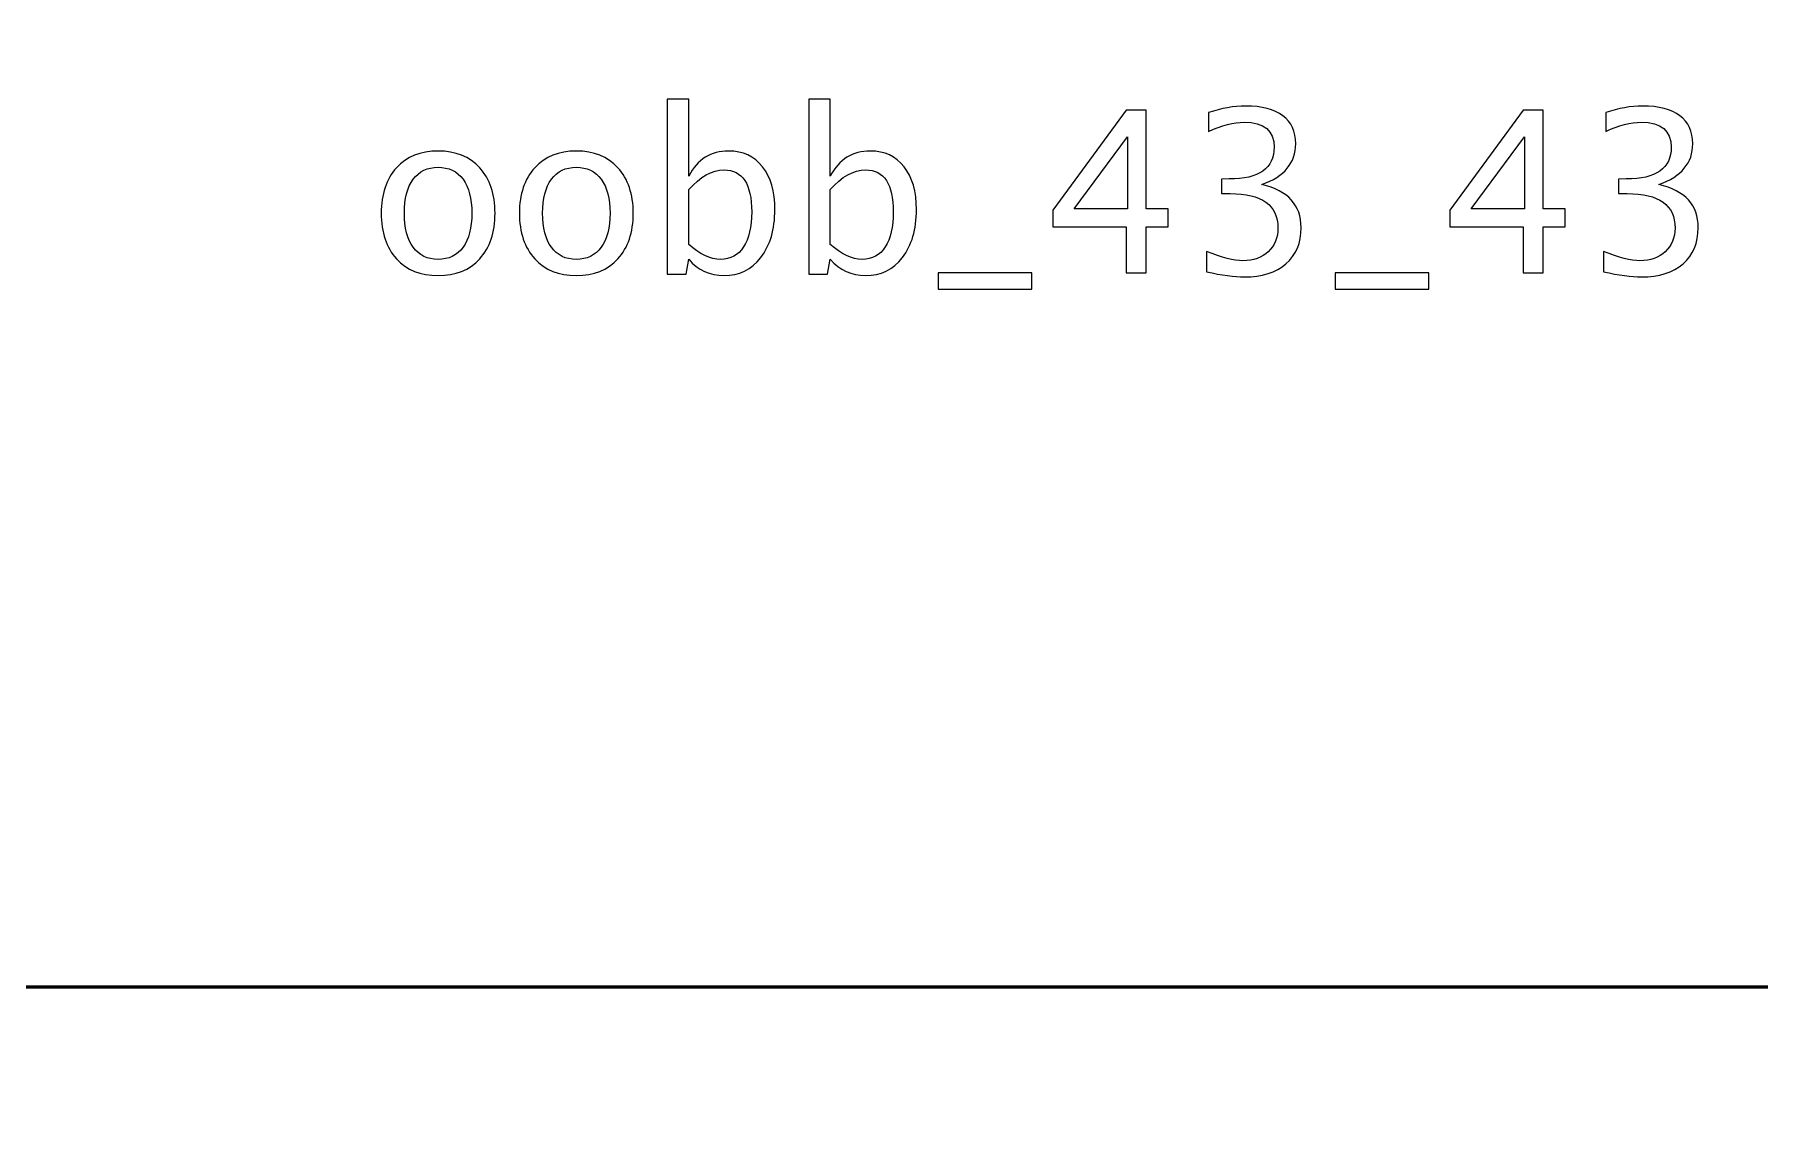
# Model space of a CAD drawing. Header units: centimetres. Extents: x -41.3 to 41.1, y -32.2 to 43.6.
# Drawn here: x -26.466 to -21.597, y 19.915 to 22.987 of the extents above; entities that cross this region are included whole.
import ezdxf

# ---------------------------------------------------------------- set-up
doc = ezdxf.new("R2010")
doc.units = ezdxf.units.CM
doc.header["$MEASUREMENT"] = 0
doc.layers.add('Layer 1', color=7, linetype='Continuous')

msp = doc.modelspace()

# ---------------------------------------------------------------- linework, layer by layer
at = {"layer": 'Layer 1', "color": 4, "lineweight": 53}
msp.add_open_spline([(31.7, -32.2), (31.7, -32.2), (-31.7, -32.2), (-31.7, -32.2), (-31.7, -32.2), (-31.97614, -32.2), (-32.2, -31.97614), (-32.2, -31.7), (-32.2, -31.7), (-32.2, -31.7), (-32.2, 31.7), (-32.2, 31.7), (-32.2, 31.7), (-32.2, 31.97614), (-31.97614, 32.2), (-31.7, 32.2), (-31.7, 32.2), (-31.7, 32.2), (31.7, 32.2), (31.7, 32.2), (31.7, 32.2), (31.97614, 32.2), (32.2, 31.97614), (32.2, 31.7), (32.2, 31.7), (32.2, 31.7), (32.2, -31.7), (32.2, -31.7), (32.2, -31.7), (32.2, -31.97614), (31.97614, -32.2), (31.7, -32.2)], degree=3, knots=[0, 0, 0, 0, 0.1111111, 0.1111111, 0.1111111, 0.1111111, 0.2222222, 0.2222222, 0.2222222, 0.2222222, 0.3333333, 0.3333333, 0.3333333, 0.3333333, 0.4444444, 0.4444444, 0.4444444, 0.4444444, 0.5555556, 0.5555556, 0.5555556, 0.5555556, 0.6666667, 0.6666667, 0.6666667, 0.6666667, 0.7777778, 0.7777778, 0.7777778, 0.7777778, 1, 1, 1, 1], dxfattribs=at)
at = {"layer": 'Layer 1', "lineweight": 53}
msp.add_open_spline([(-19.3, 32.2), (-19.3, 32.2), (-31.7, 32.2), (-31.7, 32.2), (-31.7, 32.2), (-31.97614, 32.2), (-32.2, 31.97614), (-32.2, 31.7), (-32.2, 31.7), (-32.2, 31.7), (-32.2, 20.8), (-32.2, 20.8), (-32.2, 20.8), (-32.2, 20.52386), (-31.97614, 20.3), (-31.7, 20.3), (-31.7, 20.3), (-31.7, 20.3), (-19.3, 20.3), (-19.3, 20.3), (-19.3, 20.3), (-19.02386, 20.3), (-18.8, 20.52386), (-18.8, 20.8), (-18.8, 20.8), (-18.8, 20.8), (-18.8, 31.7), (-18.8, 31.7), (-18.8, 31.7), (-18.8, 31.97614), (-19.02386, 32.2), (-19.3, 32.2)], degree=3, knots=[0, 0, 0, 0, 0.1111111, 0.1111111, 0.1111111, 0.1111111, 0.2222222, 0.2222222, 0.2222222, 0.2222222, 0.3333333, 0.3333333, 0.3333333, 0.3333333, 0.4444444, 0.4444444, 0.4444444, 0.4444444, 0.5555556, 0.5555556, 0.5555556, 0.5555556, 0.6666667, 0.6666667, 0.6666667, 0.6666667, 0.7777778, 0.7777778, 0.7777778, 0.7777778, 1, 1, 1, 1], dxfattribs=at)
at = {"layer": 'Layer 1', "color": 30, "lineweight": 53}
msp.add_open_spline([(-30, -30), (-30, -30), (-30, 30), (-30, 30), (-30, 30), (-30, 30), (30, 30), (30, 30), (30, 30), (30, 30), (30, -30), (30, -30), (30, -30), (30, -30), (-30, -30), (-30, -30)], degree=3, knots=[0, 0, 0, 0, 0.2, 0.2, 0.2, 0.2, 0.4, 0.4, 0.4, 0.4, 0.6, 0.6, 0.6, 0.6, 1, 1, 1, 1], dxfattribs=at)
at = {"layer": 'Layer 1', "color": 5, "lineweight": 9}
for points, knots in [([(-24.68049, 22.31059), (-24.68049, 22.31059), (-24.68049, 22.80399), (-24.68049, 22.80399), (-24.68049, 22.80399), (-24.68049, 22.80399), (-24.61953, 22.80399), (-24.61953, 22.80399), (-24.61953, 22.80399), (-24.61953, 22.80399), (-24.61953, 22.58734), (-24.61953, 22.58734), (-24.61953, 22.58734), (-24.59455, 22.63444), (-24.55698, 22.65794), (-24.50691, 22.65794), (-24.50691, 22.65794), (-24.46638, 22.65794), (-24.43452, 22.64322), (-24.41124, 22.6137), (-24.41124, 22.6137), (-24.38796, 22.58417), (-24.37631, 22.54385), (-24.37631, 22.49273), (-24.37631, 22.49273), (-24.37631, 22.43706), (-24.38954, 22.39208), (-24.4159, 22.358), (-24.4159, 22.358), (-24.44225, 22.32382), (-24.47696, 22.30678), (-24.51993, 22.30678), (-24.51993, 22.30678), (-24.55984, 22.30678), (-24.59307, 22.32202), (-24.61953, 22.35261), (-24.61953, 22.35261), (-24.61953, 22.35261), (-24.62694, 22.31059), (-24.62694, 22.31059), (-24.62694, 22.31059), (-24.62694, 22.31059), (-24.68049, 22.31059), (-24.68049, 22.31059)], [0, 0, 0, 0, 0.0833333, 0.0833333, 0.0833333, 0.0833333, 0.1666667, 0.1666667, 0.1666667, 0.1666667, 0.25, 0.25, 0.25, 0.25, 0.3333333, 0.3333333, 0.3333333, 0.3333333, 0.4166667, 0.4166667, 0.4166667, 0.4166667, 0.5, 0.5, 0.5, 0.5, 0.5833333, 0.5833333, 0.5833333, 0.5833333, 0.6666667, 0.6666667, 0.6666667, 0.6666667, 0.75, 0.75, 0.75, 0.75, 0.8333333, 0.8333333, 0.8333333, 0.8333333, 1, 1, 1, 1]), ([(-24.28086, 22.31059), (-24.28086, 22.31059), (-24.28086, 22.80399), (-24.28086, 22.80399), (-24.28086, 22.80399), (-24.28086, 22.80399), (-24.2199, 22.80399), (-24.2199, 22.80399), (-24.2199, 22.80399), (-24.2199, 22.80399), (-24.2199, 22.58734), (-24.2199, 22.58734), (-24.2199, 22.58734), (-24.19492, 22.63444), (-24.15735, 22.65794), (-24.10728, 22.65794), (-24.10728, 22.65794), (-24.06675, 22.65794), (-24.03489, 22.64322), (-24.01161, 22.6137), (-24.01161, 22.6137), (-23.98833, 22.58417), (-23.97668, 22.54385), (-23.97668, 22.49273), (-23.97668, 22.49273), (-23.97668, 22.43706), (-23.98991, 22.39208), (-24.01627, 22.358), (-24.01627, 22.358), (-24.04262, 22.32382), (-24.07733, 22.30678), (-24.1203, 22.30678), (-24.1203, 22.30678), (-24.16021, 22.30678), (-24.19344, 22.32202), (-24.2199, 22.35261), (-24.2199, 22.35261), (-24.2199, 22.35261), (-24.22731, 22.31059), (-24.22731, 22.31059), (-24.22731, 22.31059), (-24.22731, 22.31059), (-24.28086, 22.31059), (-24.28086, 22.31059)], [0, 0, 0, 0, 0.0833333, 0.0833333, 0.0833333, 0.0833333, 0.1666667, 0.1666667, 0.1666667, 0.1666667, 0.25, 0.25, 0.25, 0.25, 0.3333333, 0.3333333, 0.3333333, 0.3333333, 0.4166667, 0.4166667, 0.4166667, 0.4166667, 0.5, 0.5, 0.5, 0.5, 0.5833333, 0.5833333, 0.5833333, 0.5833333, 0.6666667, 0.6666667, 0.6666667, 0.6666667, 0.75, 0.75, 0.75, 0.75, 0.8333333, 0.8333333, 0.8333333, 0.8333333, 1, 1, 1, 1]), ([(-23.15838, 22.31758), (-23.15838, 22.31758), (-23.15838, 22.37473), (-23.15838, 22.37473), (-23.15838, 22.37473), (-23.11478, 22.35737), (-23.08059, 22.34869), (-23.05551, 22.34869), (-23.05551, 22.34869), (-23.02598, 22.34869), (-23.00216, 22.35716), (-22.98385, 22.3742), (-22.98385, 22.3742), (-22.96554, 22.39124), (-22.95644, 22.41346), (-22.95644, 22.44077), (-22.95644, 22.44077), (-22.95644, 22.50554), (-23.00152, 22.53792), (-23.0917, 22.53792), (-23.0917, 22.53792), (-23.0917, 22.53792), (-23.11583, 22.53792), (-23.11583, 22.53792), (-23.11583, 22.53792), (-23.11583, 22.53792), (-23.11583, 22.57888), (-23.11583, 22.57888), (-23.11583, 22.57888), (-23.11583, 22.57888), (-23.09446, 22.5792), (-23.09446, 22.5792), (-23.09446, 22.5792), (-23.00968, 22.5792), (-22.96723, 22.60904), (-22.96723, 22.66884), (-22.96723, 22.66884), (-22.96723, 22.71572), (-22.99539, 22.73922), (-23.05159, 22.73922), (-23.05159, 22.73922), (-23.08176, 22.73922), (-23.1152, 22.73054), (-23.15203, 22.71318), (-23.15203, 22.71318), (-23.15203, 22.71318), (-23.15203, 22.76652), (-23.15203, 22.76652), (-23.15203, 22.76652), (-23.11594, 22.7788), (-23.08112, 22.78494), (-23.04768, 22.78494), (-23.04768, 22.78494), (-23.00216, 22.78494), (-22.96713, 22.77583), (-22.94279, 22.75763), (-22.94279, 22.75763), (-22.91845, 22.73953), (-22.90627, 22.71318), (-22.90627, 22.67868), (-22.90627, 22.67868), (-22.90627, 22.62481), (-22.93813, 22.58639), (-23.00195, 22.56353), (-23.00195, 22.56353), (-22.92797, 22.54628), (-22.89103, 22.50575), (-22.89103, 22.44172), (-22.89103, 22.44172), (-22.89103, 22.39854), (-22.90532, 22.36457), (-22.93379, 22.33991), (-22.93379, 22.33991), (-22.96226, 22.31525), (-23.00142, 22.30297), (-23.05117, 22.30297), (-23.05117, 22.30297), (-23.07953, 22.30297), (-23.1152, 22.30784), (-23.15838, 22.31758)], [0, 0, 0, 0, 0.047619, 0.047619, 0.047619, 0.047619, 0.0952381, 0.0952381, 0.0952381, 0.0952381, 0.1428571, 0.1428571, 0.1428571, 0.1428571, 0.1904762, 0.1904762, 0.1904762, 0.1904762, 0.2380952, 0.2380952, 0.2380952, 0.2380952, 0.2857143, 0.2857143, 0.2857143, 0.2857143, 0.3333333, 0.3333333, 0.3333333, 0.3333333, 0.3809524, 0.3809524, 0.3809524, 0.3809524, 0.4285714, 0.4285714, 0.4285714, 0.4285714, 0.4761905, 0.4761905, 0.4761905, 0.4761905, 0.5238095, 0.5238095, 0.5238095, 0.5238095, 0.5714286, 0.5714286, 0.5714286, 0.5714286, 0.6190476, 0.6190476, 0.6190476, 0.6190476, 0.6666667, 0.6666667, 0.6666667, 0.6666667, 0.7142857, 0.7142857, 0.7142857, 0.7142857, 0.7619048, 0.7619048, 0.7619048, 0.7619048, 0.8095238, 0.8095238, 0.8095238, 0.8095238, 0.8571429, 0.8571429, 0.8571429, 0.8571429, 0.9047619, 0.9047619, 0.9047619, 0.9047619, 1, 1, 1, 1]), ([(-22.03781, 22.31758), (-22.03781, 22.31758), (-22.03781, 22.37473), (-22.03781, 22.37473), (-22.03781, 22.37473), (-21.99421, 22.35737), (-21.96002, 22.34869), (-21.93494, 22.34869), (-21.93494, 22.34869), (-21.90541, 22.34869), (-21.88159, 22.35716), (-21.86328, 22.3742), (-21.86328, 22.3742), (-21.84497, 22.39124), (-21.83587, 22.41346), (-21.83587, 22.44077), (-21.83587, 22.44077), (-21.83587, 22.50554), (-21.88095, 22.53792), (-21.97113, 22.53792), (-21.97113, 22.53792), (-21.97113, 22.53792), (-21.99526, 22.53792), (-21.99526, 22.53792), (-21.99526, 22.53792), (-21.99526, 22.53792), (-21.99526, 22.57888), (-21.99526, 22.57888), (-21.99526, 22.57888), (-21.99526, 22.57888), (-21.97389, 22.5792), (-21.97389, 22.5792), (-21.97389, 22.5792), (-21.88911, 22.5792), (-21.84666, 22.60904), (-21.84666, 22.66884), (-21.84666, 22.66884), (-21.84666, 22.71572), (-21.87482, 22.73922), (-21.93102, 22.73922), (-21.93102, 22.73922), (-21.96119, 22.73922), (-21.99463, 22.73054), (-22.03146, 22.71318), (-22.03146, 22.71318), (-22.03146, 22.71318), (-22.03146, 22.76652), (-22.03146, 22.76652), (-22.03146, 22.76652), (-21.99537, 22.7788), (-21.96055, 22.78494), (-21.92711, 22.78494), (-21.92711, 22.78494), (-21.88159, 22.78494), (-21.84656, 22.77583), (-21.82222, 22.75763), (-21.82222, 22.75763), (-21.79788, 22.73953), (-21.7857, 22.71318), (-21.7857, 22.67868), (-21.7857, 22.67868), (-21.7857, 22.62481), (-21.81756, 22.58639), (-21.88138, 22.56353), (-21.88138, 22.56353), (-21.8074, 22.54628), (-21.77046, 22.50575), (-21.77046, 22.44172), (-21.77046, 22.44172), (-21.77046, 22.39854), (-21.78475, 22.36457), (-21.81322, 22.33991), (-21.81322, 22.33991), (-21.84169, 22.31525), (-21.88085, 22.30297), (-21.9306, 22.30297), (-21.9306, 22.30297), (-21.95896, 22.30297), (-21.99463, 22.30784), (-22.03781, 22.31758)], [0, 0, 0, 0, 0.047619, 0.047619, 0.047619, 0.047619, 0.0952381, 0.0952381, 0.0952381, 0.0952381, 0.1428571, 0.1428571, 0.1428571, 0.1428571, 0.1904762, 0.1904762, 0.1904762, 0.1904762, 0.2380952, 0.2380952, 0.2380952, 0.2380952, 0.2857143, 0.2857143, 0.2857143, 0.2857143, 0.3333333, 0.3333333, 0.3333333, 0.3333333, 0.3809524, 0.3809524, 0.3809524, 0.3809524, 0.4285714, 0.4285714, 0.4285714, 0.4285714, 0.4761905, 0.4761905, 0.4761905, 0.4761905, 0.5238095, 0.5238095, 0.5238095, 0.5238095, 0.5714286, 0.5714286, 0.5714286, 0.5714286, 0.6190476, 0.6190476, 0.6190476, 0.6190476, 0.6666667, 0.6666667, 0.6666667, 0.6666667, 0.7142857, 0.7142857, 0.7142857, 0.7142857, 0.7619048, 0.7619048, 0.7619048, 0.7619048, 0.8095238, 0.8095238, 0.8095238, 0.8095238, 0.8571429, 0.8571429, 0.8571429, 0.8571429, 0.9047619, 0.9047619, 0.9047619, 0.9047619, 1, 1, 1, 1]), ([(-23.38527, 22.3144), (-23.38527, 22.3144), (-23.38527, 22.44458), (-23.38527, 22.44458), (-23.38527, 22.44458), (-23.38527, 22.44458), (-23.59229, 22.44458), (-23.59229, 22.44458), (-23.59229, 22.44458), (-23.59229, 22.44458), (-23.59229, 22.49093), (-23.59229, 22.49093), (-23.59229, 22.49093), (-23.59229, 22.49093), (-23.38527, 22.77351), (-23.38527, 22.77351), (-23.38527, 22.77351), (-23.38527, 22.77351), (-23.32812, 22.77351), (-23.32812, 22.77351), (-23.32812, 22.77351), (-23.32812, 22.77351), (-23.32812, 22.49474), (-23.32812, 22.49474), (-23.32812, 22.49474), (-23.32812, 22.49474), (-23.26653, 22.49474), (-23.26653, 22.49474), (-23.26653, 22.49474), (-23.26653, 22.49474), (-23.26653, 22.44458), (-23.26653, 22.44458), (-23.26653, 22.44458), (-23.26653, 22.44458), (-23.32812, 22.44458), (-23.32812, 22.44458), (-23.32812, 22.44458), (-23.32812, 22.44458), (-23.32812, 22.3144), (-23.32812, 22.3144), (-23.32812, 22.3144), (-23.32812, 22.3144), (-23.38527, 22.3144), (-23.38527, 22.3144)], [0, 0, 0, 0, 0.0833333, 0.0833333, 0.0833333, 0.0833333, 0.1666667, 0.1666667, 0.1666667, 0.1666667, 0.25, 0.25, 0.25, 0.25, 0.3333333, 0.3333333, 0.3333333, 0.3333333, 0.4166667, 0.4166667, 0.4166667, 0.4166667, 0.5, 0.5, 0.5, 0.5, 0.5833333, 0.5833333, 0.5833333, 0.5833333, 0.6666667, 0.6666667, 0.6666667, 0.6666667, 0.75, 0.75, 0.75, 0.75, 0.8333333, 0.8333333, 0.8333333, 0.8333333, 1, 1, 1, 1]), ([(-22.2647, 22.3144), (-22.2647, 22.3144), (-22.2647, 22.44458), (-22.2647, 22.44458), (-22.2647, 22.44458), (-22.2647, 22.44458), (-22.47172, 22.44458), (-22.47172, 22.44458), (-22.47172, 22.44458), (-22.47172, 22.44458), (-22.47172, 22.49093), (-22.47172, 22.49093), (-22.47172, 22.49093), (-22.47172, 22.49093), (-22.2647, 22.77351), (-22.2647, 22.77351), (-22.2647, 22.77351), (-22.2647, 22.77351), (-22.20755, 22.77351), (-22.20755, 22.77351), (-22.20755, 22.77351), (-22.20755, 22.77351), (-22.20755, 22.49474), (-22.20755, 22.49474), (-22.20755, 22.49474), (-22.20755, 22.49474), (-22.14596, 22.49474), (-22.14596, 22.49474), (-22.14596, 22.49474), (-22.14596, 22.49474), (-22.14596, 22.44458), (-22.14596, 22.44458), (-22.14596, 22.44458), (-22.14596, 22.44458), (-22.20755, 22.44458), (-22.20755, 22.44458), (-22.20755, 22.44458), (-22.20755, 22.44458), (-22.20755, 22.3144), (-22.20755, 22.3144), (-22.20755, 22.3144), (-22.20755, 22.3144), (-22.2647, 22.3144), (-22.2647, 22.3144)], [0, 0, 0, 0, 0.0833333, 0.0833333, 0.0833333, 0.0833333, 0.1666667, 0.1666667, 0.1666667, 0.1666667, 0.25, 0.25, 0.25, 0.25, 0.3333333, 0.3333333, 0.3333333, 0.3333333, 0.4166667, 0.4166667, 0.4166667, 0.4166667, 0.5, 0.5, 0.5, 0.5, 0.5833333, 0.5833333, 0.5833333, 0.5833333, 0.6666667, 0.6666667, 0.6666667, 0.6666667, 0.75, 0.75, 0.75, 0.75, 0.8333333, 0.8333333, 0.8333333, 0.8333333, 1, 1, 1, 1]), ([(-23.53208, 22.49474), (-23.53208, 22.49474), (-23.38146, 22.49474), (-23.38146, 22.49474), (-23.38146, 22.49474), (-23.38146, 22.49474), (-23.38146, 22.69815), (-23.38146, 22.69815), (-23.38146, 22.69815), (-23.38146, 22.69815), (-23.53208, 22.49474), (-23.53208, 22.49474)], [0, 0, 0, 0, 0.25, 0.25, 0.25, 0.25, 0.5, 0.5, 0.5, 0.5, 1, 1, 1, 1]), ([(-22.41151, 22.49474), (-22.41151, 22.49474), (-22.26089, 22.49474), (-22.26089, 22.49474), (-22.26089, 22.49474), (-22.26089, 22.49474), (-22.26089, 22.69815), (-22.26089, 22.69815), (-22.26089, 22.69815), (-22.26089, 22.69815), (-22.41151, 22.49474), (-22.41151, 22.49474)], [0, 0, 0, 0, 0.25, 0.25, 0.25, 0.25, 0.5, 0.5, 0.5, 0.5, 1, 1, 1, 1]), ([(-25.32671, 22.30678), (-25.37614, 22.30678), (-25.4153, 22.32255), (-25.44408, 22.35409), (-25.44408, 22.35409), (-25.47298, 22.38563), (-25.48737, 22.42849), (-25.48737, 22.48257), (-25.48737, 22.48257), (-25.48737, 22.53654), (-25.47298, 22.5793), (-25.44408, 22.61073), (-25.44408, 22.61073), (-25.4153, 22.64217), (-25.37614, 22.65794), (-25.32671, 22.65794), (-25.32671, 22.65794), (-25.27728, 22.65794), (-25.23812, 22.64217), (-25.20934, 22.61073), (-25.20934, 22.61073), (-25.18044, 22.5793), (-25.16605, 22.53654), (-25.16605, 22.48257), (-25.16605, 22.48257), (-25.16605, 22.42849), (-25.18044, 22.38563), (-25.20934, 22.35409), (-25.20934, 22.35409), (-25.23812, 22.32255), (-25.27728, 22.30678), (-25.32671, 22.30678)], [0, 0, 0, 0, 0.1111111, 0.1111111, 0.1111111, 0.1111111, 0.2222222, 0.2222222, 0.2222222, 0.2222222, 0.3333333, 0.3333333, 0.3333333, 0.3333333, 0.4444444, 0.4444444, 0.4444444, 0.4444444, 0.5555556, 0.5555556, 0.5555556, 0.5555556, 0.6666667, 0.6666667, 0.6666667, 0.6666667, 0.7777778, 0.7777778, 0.7777778, 0.7777778, 1, 1, 1, 1]), ([(-24.9366, 22.30678), (-24.98603, 22.30678), (-25.02519, 22.32255), (-25.05397, 22.35409), (-25.05397, 22.35409), (-25.08287, 22.38563), (-25.09726, 22.42849), (-25.09726, 22.48257), (-25.09726, 22.48257), (-25.09726, 22.53654), (-25.08287, 22.5793), (-25.05397, 22.61073), (-25.05397, 22.61073), (-25.02519, 22.64217), (-24.98603, 22.65794), (-24.9366, 22.65794), (-24.9366, 22.65794), (-24.88717, 22.65794), (-24.84801, 22.64217), (-24.81923, 22.61073), (-24.81923, 22.61073), (-24.79033, 22.5793), (-24.77594, 22.53654), (-24.77594, 22.48257), (-24.77594, 22.48257), (-24.77594, 22.42849), (-24.79033, 22.38563), (-24.81923, 22.35409), (-24.81923, 22.35409), (-24.84801, 22.32255), (-24.88717, 22.30678), (-24.9366, 22.30678)], [0, 0, 0, 0, 0.1111111, 0.1111111, 0.1111111, 0.1111111, 0.2222222, 0.2222222, 0.2222222, 0.2222222, 0.3333333, 0.3333333, 0.3333333, 0.3333333, 0.4444444, 0.4444444, 0.4444444, 0.4444444, 0.5555556, 0.5555556, 0.5555556, 0.5555556, 0.6666667, 0.6666667, 0.6666667, 0.6666667, 0.7777778, 0.7777778, 0.7777778, 0.7777778, 1, 1, 1, 1]), ([(-25.32682, 22.3525), (-25.29665, 22.3525), (-25.27315, 22.36382), (-25.25643, 22.38658), (-25.25643, 22.38658), (-25.23982, 22.40923), (-25.23145, 22.44129), (-25.23145, 22.48257), (-25.23145, 22.48257), (-25.23145, 22.52374), (-25.23982, 22.5557), (-25.25643, 22.57835), (-25.25643, 22.57835), (-25.27315, 22.60089), (-25.29665, 22.61222), (-25.32682, 22.61222), (-25.32682, 22.61222), (-25.35709, 22.61222), (-25.38058, 22.60089), (-25.39709, 22.57835), (-25.39709, 22.57835), (-25.41371, 22.5557), (-25.42196, 22.52374), (-25.42196, 22.48257), (-25.42196, 22.48257), (-25.42196, 22.44129), (-25.41371, 22.40923), (-25.39709, 22.38658), (-25.39709, 22.38658), (-25.38058, 22.36382), (-25.35709, 22.3525), (-25.32682, 22.3525)], [0, 0, 0, 0, 0.1111111, 0.1111111, 0.1111111, 0.1111111, 0.2222222, 0.2222222, 0.2222222, 0.2222222, 0.3333333, 0.3333333, 0.3333333, 0.3333333, 0.4444444, 0.4444444, 0.4444444, 0.4444444, 0.5555556, 0.5555556, 0.5555556, 0.5555556, 0.6666667, 0.6666667, 0.6666667, 0.6666667, 0.7777778, 0.7777778, 0.7777778, 0.7777778, 1, 1, 1, 1]), ([(-24.93671, 22.3525), (-24.90654, 22.3525), (-24.88304, 22.36382), (-24.86632, 22.38658), (-24.86632, 22.38658), (-24.84971, 22.40923), (-24.84134, 22.44129), (-24.84134, 22.48257), (-24.84134, 22.48257), (-24.84134, 22.52374), (-24.84971, 22.5557), (-24.86632, 22.57835), (-24.86632, 22.57835), (-24.88304, 22.60089), (-24.90654, 22.61222), (-24.93671, 22.61222), (-24.93671, 22.61222), (-24.96698, 22.61222), (-24.99047, 22.60089), (-25.00698, 22.57835), (-25.00698, 22.57835), (-25.0236, 22.5557), (-25.03185, 22.52374), (-25.03185, 22.48257), (-25.03185, 22.48257), (-25.03185, 22.44129), (-25.0236, 22.40923), (-25.00698, 22.38658), (-25.00698, 22.38658), (-24.99047, 22.36382), (-24.96698, 22.3525), (-24.93671, 22.3525)], [0, 0, 0, 0, 0.1111111, 0.1111111, 0.1111111, 0.1111111, 0.2222222, 0.2222222, 0.2222222, 0.2222222, 0.3333333, 0.3333333, 0.3333333, 0.3333333, 0.4444444, 0.4444444, 0.4444444, 0.4444444, 0.5555556, 0.5555556, 0.5555556, 0.5555556, 0.6666667, 0.6666667, 0.6666667, 0.6666667, 0.7777778, 0.7777778, 0.7777778, 0.7777778, 1, 1, 1, 1]), ([(-24.61953, 22.39462), (-24.5881, 22.36658), (-24.55815, 22.3525), (-24.52968, 22.3525), (-24.52968, 22.3525), (-24.50162, 22.3525), (-24.47993, 22.36425), (-24.46469, 22.38764), (-24.46469, 22.38764), (-24.44934, 22.41103), (-24.44172, 22.44394), (-24.44172, 22.48649), (-24.44172, 22.48649), (-24.44172, 22.56523), (-24.46775, 22.6046), (-24.51982, 22.6046), (-24.51982, 22.6046), (-24.55391, 22.6046), (-24.58714, 22.58618), (-24.61953, 22.54924), (-24.61953, 22.54924), (-24.61953, 22.54924), (-24.61953, 22.39462), (-24.61953, 22.39462)], [0, 0, 0, 0, 0.1428571, 0.1428571, 0.1428571, 0.1428571, 0.2857143, 0.2857143, 0.2857143, 0.2857143, 0.4285714, 0.4285714, 0.4285714, 0.4285714, 0.5714286, 0.5714286, 0.5714286, 0.5714286, 0.7142857, 0.7142857, 0.7142857, 0.7142857, 1, 1, 1, 1]), ([(-24.2199, 22.39462), (-24.18847, 22.36658), (-24.15852, 22.3525), (-24.13005, 22.3525), (-24.13005, 22.3525), (-24.10199, 22.3525), (-24.0803, 22.36425), (-24.06506, 22.38764), (-24.06506, 22.38764), (-24.04971, 22.41103), (-24.04209, 22.44394), (-24.04209, 22.48649), (-24.04209, 22.48649), (-24.04209, 22.56523), (-24.06812, 22.6046), (-24.12019, 22.6046), (-24.12019, 22.6046), (-24.15428, 22.6046), (-24.18751, 22.58618), (-24.2199, 22.54924), (-24.2199, 22.54924), (-24.2199, 22.54924), (-24.2199, 22.39462), (-24.2199, 22.39462)], [0, 0, 0, 0, 0.1428571, 0.1428571, 0.1428571, 0.1428571, 0.2857143, 0.2857143, 0.2857143, 0.2857143, 0.4285714, 0.4285714, 0.4285714, 0.4285714, 0.5714286, 0.5714286, 0.5714286, 0.5714286, 0.7142857, 0.7142857, 0.7142857, 0.7142857, 1, 1, 1, 1]), ([(-23.91551, 22.26868), (-23.91551, 22.26868), (-23.91551, 22.3144), (-23.91551, 22.3144), (-23.91551, 22.3144), (-23.91551, 22.3144), (-23.65134, 22.3144), (-23.65134, 22.3144), (-23.65134, 22.3144), (-23.65134, 22.3144), (-23.65134, 22.26868), (-23.65134, 22.26868), (-23.65134, 22.26868), (-23.65134, 22.26868), (-23.91551, 22.26868), (-23.91551, 22.26868)], [0, 0, 0, 0, 0.2, 0.2, 0.2, 0.2, 0.4, 0.4, 0.4, 0.4, 0.6, 0.6, 0.6, 0.6, 1, 1, 1, 1]), ([(-22.79494, 22.26868), (-22.79494, 22.26868), (-22.79494, 22.3144), (-22.79494, 22.3144), (-22.79494, 22.3144), (-22.79494, 22.3144), (-22.53077, 22.3144), (-22.53077, 22.3144), (-22.53077, 22.3144), (-22.53077, 22.3144), (-22.53077, 22.26868), (-22.53077, 22.26868), (-22.53077, 22.26868), (-22.53077, 22.26868), (-22.79494, 22.26868), (-22.79494, 22.26868)], [0, 0, 0, 0, 0.2, 0.2, 0.2, 0.2, 0.4, 0.4, 0.4, 0.4, 0.6, 0.6, 0.6, 0.6, 1, 1, 1, 1])]:
    msp.add_open_spline(points, degree=3, knots=knots, dxfattribs=at)

doc.saveas('drawing.dxf')
